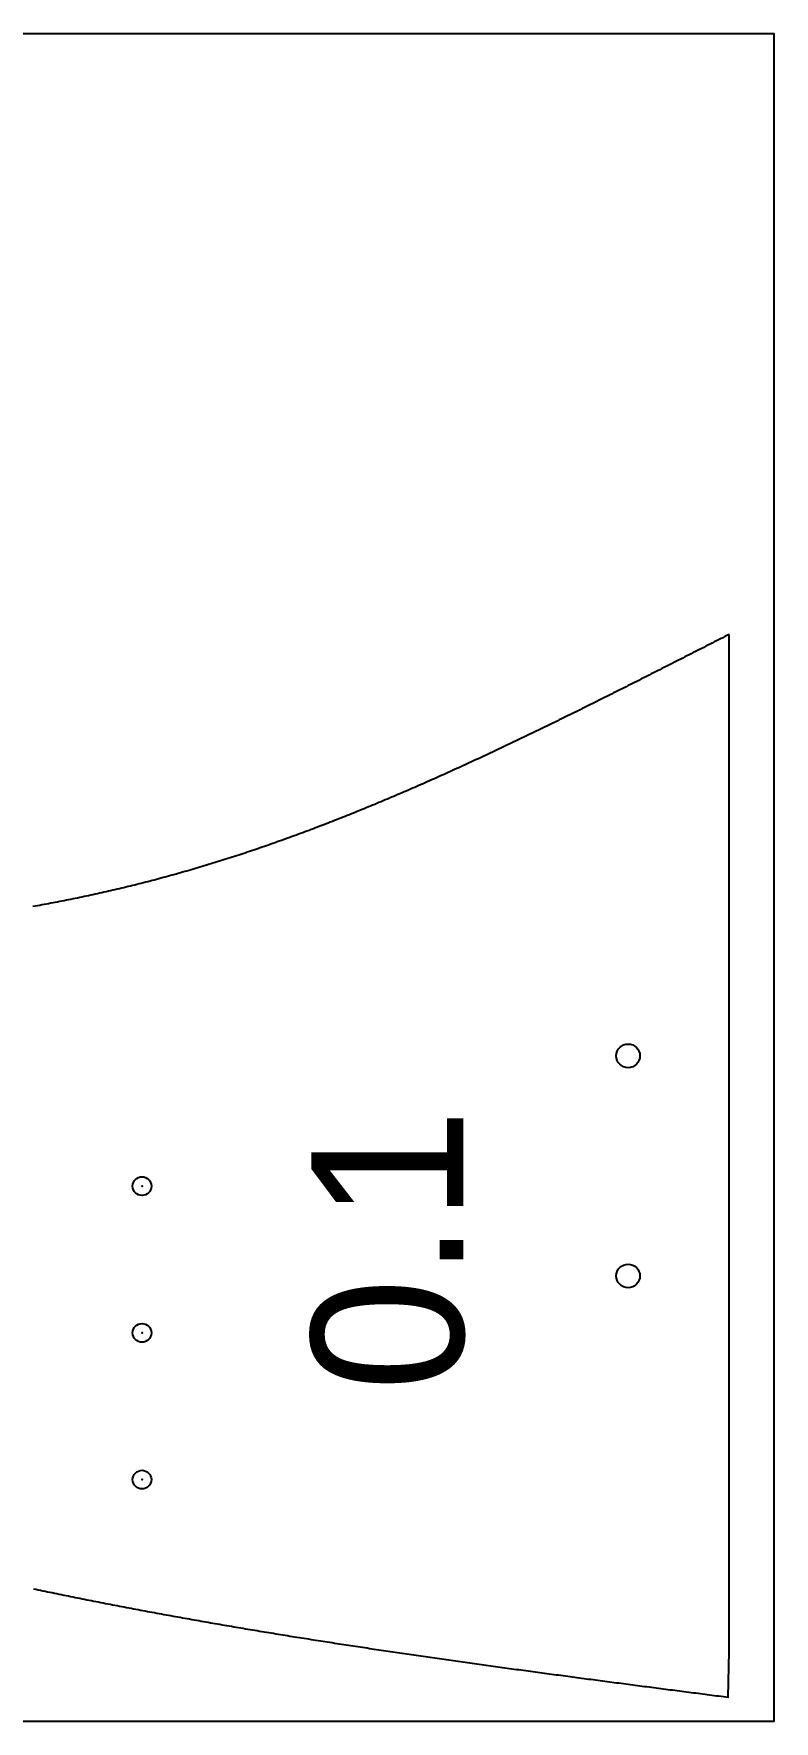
# Model space of a CAD drawing. Extents: x 65 to 369, y 520 to 566.
# Drawn here: x 245.13 to 265.31, y 519.79 to 565.79 of the extents above; entities that cross this region are included whole.
import ezdxf

# ---------------------------------------------------------------- set-up
doc = ezdxf.new("R2010")
doc.units = 0
doc.header["$PDMODE"] = 32
doc.header["$PDSIZE"] = 0.51
doc.layers.get('0').update_dxf_attribs({"linetype": 'CONTINUOUS'})
for name, color, linetype in [('ANNOTATION', 7, 'CONTINUOUS'), ('CUT_SHEET', 1, 'CONTINUOUS'), ('DRILLING', 3, 'CONTINUOUS'), ('ENGRAVE', 4, 'CONTINUOUS')]:
    doc.layers.add(name, color=color, linetype=linetype)
doc.styles.add('TW_CEN_MT', font='txt')

# ---------------------------------------------------------------- blocks, each defined once
blk = doc.blocks.new('*U778')
at = {"layer": 'ENGRAVE'}
blk.add_point((0, 0), dxfattribs=at)
blk = doc.blocks.new('*U779')
at = {"layer": 'ENGRAVE', "color": 0, "linetype": 'BYBLOCK'}
for p in [(0, 0), (4, 0), (8, 0)]:
    blk.add_blockref('*U778', p, dxfattribs=at)
blk = doc.blocks.new('*U1028')
at = {"layer": 'ANNOTATION', "color": 7, "style": 'TW_CEN_MT'}
blk.add_text('0.1', height=4.1481, rotation=90, dxfattribs=at).set_placement((256.84, 528.781))

msp = doc.modelspace()

# ---------------------------------------------------------------- linework, layer by layer
for points in [[(264.077, 549.409, 0), (264.019, 549.38, 0), (263.962, 549.351, 0), (263.905, 549.322, 0), (263.848, 549.293, 0), (263.79, 549.264, 0), (263.733, 549.234, 0), (263.676, 549.205, 0), (263.619, 549.176, 0), (263.561, 549.147, 0), (263.504, 549.118, 0), (263.447, 549.089, 0), (263.39, 549.059, 0), (263.332, 549.03, 0), (263.275, 549.001, 0), (263.218, 548.972, 0), (263.161, 548.943, 0), (263.103, 548.914, 0), (263.046, 548.885, 0), (262.989, 548.855, 0), (262.932, 548.826, 0), (262.874, 548.797, 0), (262.817, 548.768, 0), (262.76, 548.739, 0), (262.703, 548.71, 0), (262.646, 548.681, 0), (262.589, 548.652, 0), (262.531, 548.623, 0), (262.474, 548.594, 0), (262.417, 548.565, 0), (262.36, 548.536, 0), (262.303, 548.507, 0), (262.246, 548.478, 0), (262.189, 548.449, 0), (262.132, 548.42, 0), (262.074, 548.391, 0), (262.017, 548.362, 0), (261.96, 548.333, 0), (261.903, 548.304, 0), (261.846, 548.275, 0), (261.789, 548.246, 0), (261.732, 548.217, 0), (261.675, 548.188, 0), (261.618, 548.159, 0), (261.561, 548.131, 0), (261.504, 548.102, 0), (261.447, 548.073, 0), (261.39, 548.044, 0), (261.332, 548.015, 0), (261.275, 547.987, 0), (261.218, 547.958, 0), (261.161, 547.929, 0), (261.104, 547.901, 0), (261.047, 547.872, 0), (260.99, 547.843, 0), (260.933, 547.815, 0), (260.876, 547.786, 0), (260.819, 547.757, 0), (260.762, 547.729, 0), (260.705, 547.7, 0), (260.648, 547.672, 0), (260.591, 547.643, 0), (260.534, 547.615, 0), (260.477, 547.586, 0), (260.42, 547.558, 0), (260.363, 547.53, 0), (260.306, 547.501, 0), (260.249, 547.473, 0), (260.192, 547.444, 0), (260.135, 547.416, 0), (260.078, 547.388, 0), (260.021, 547.36, 0), (259.964, 547.331, 0), (259.907, 547.303, 0), (259.85, 547.275, 0), (259.793, 547.247, 0), (259.736, 547.219, 0), (259.679, 547.191, 0), (259.622, 547.163, 0), (259.565, 547.135, 0), (259.508, 547.107, 0), (259.451, 547.079, 0), (259.394, 547.051, 0), (259.337, 547.023, 0), (259.28, 546.995, 0), (259.223, 546.967, 0), (259.166, 546.939, 0), (259.109, 546.911, 0), (259.052, 546.884, 0), (258.995, 546.856, 0), (258.938, 546.828, 0), (258.881, 546.801, 0), (258.824, 546.773, 0), (258.767, 546.745, 0), (258.71, 546.718, 0), (258.653, 546.69, 0), (258.596, 546.663, 0), (258.539, 546.635, 0), (258.482, 546.608, 0), (258.425, 546.581, 0), (258.368, 546.553, 0), (258.311, 546.526, 0), (258.254, 546.499, 0), (258.197, 546.472, 0), (258.14, 546.444, 0), (258.083, 546.417, 0), (258.026, 546.39, 0), (257.969, 546.363, 0), (257.912, 546.336, 0), (257.855, 546.309, 0), (257.798, 546.282, 0), (257.741, 546.255, 0), (257.684, 546.228, 0), (257.627, 546.202, 0), (257.57, 546.175, 0), (257.513, 546.148, 0), (257.455, 546.121, 0), (257.398, 546.095, 0), (257.341, 546.068, 0), (257.284, 546.042, 0), (257.227, 546.015, 0), (257.17, 545.989, 0), (257.113, 545.962, 0), (257.056, 545.936, 0), (256.999, 545.909, 0), (256.942, 545.883, 0), (256.884, 545.857, 0), (256.827, 545.831, 0), (256.77, 545.805, 0), (256.713, 545.778, 0), (256.656, 545.752, 0), (256.599, 545.726, 0), (256.542, 545.7, 0), (256.484, 545.675, 0), (256.427, 545.649, 0), (256.37, 545.623, 0), (256.313, 545.597, 0), (256.256, 545.571, 0), (256.199, 545.546, 0), (256.141, 545.52, 0), (256.084, 545.495, 0), (256.027, 545.469, 0), (255.97, 545.444, 0), (255.912, 545.418, 0), (255.855, 545.393, 0), (255.798, 545.368, 0), (255.741, 545.343, 0), (255.683, 545.317, 0), (255.626, 545.292, 0), (255.569, 545.267, 0), (255.512, 545.242, 0), (255.454, 545.217, 0), (255.397, 545.192, 0), (255.34, 545.167, 0), (255.282, 545.143, 0), (255.225, 545.118, 0), (255.168, 545.093, 0), (255.11, 545.069, 0), (255.053, 545.044, 0), (254.995, 545.02, 0), (254.938, 544.995, 0), (254.881, 544.971, 0), (254.823, 544.947, 0), (254.766, 544.922, 0), (254.708, 544.898, 0), (254.651, 544.874, 0), (254.594, 544.85, 0), (254.536, 544.826, 0), (254.479, 544.802, 0), (254.421, 544.778, 0), (254.364, 544.754, 0), (254.306, 544.73, 0), (254.249, 544.707, 0), (254.191, 544.683, 0), (254.134, 544.66, 0), (254.076, 544.636, 0), (254.018, 544.613, 0), (253.961, 544.589, 0), (253.903, 544.566, 0), (253.846, 544.543, 0), (253.788, 544.519, 0), (253.73, 544.496, 0), (253.673, 544.473, 0), (253.615, 544.45, 0), (253.558, 544.427, 0), (253.5, 544.405, 0), (253.442, 544.382, 0), (253.384, 544.359, 0), (253.327, 544.336, 0), (253.269, 544.314, 0), (253.211, 544.291, 0), (253.154, 544.269, 0), (253.096, 544.247, 0), (253.038, 544.224, 0), (252.98, 544.202, 0), (252.922, 544.18, 0), (252.865, 544.158, 0), (252.807, 544.136, 0), (252.749, 544.114, 0), (252.691, 544.092, 0), (252.633, 544.07, 0), (252.575, 544.049, 0), (252.517, 544.027, 0), (252.459, 544.006, 0), (252.401, 543.984, 0), (252.343, 543.963, 0), (252.286, 543.941, 0), (252.228, 543.92, 0), (252.17, 543.899, 0), (252.112, 543.878, 0), (252.053, 543.857, 0), (251.995, 543.836, 0), (251.937, 543.815, 0), (251.879, 543.794, 0), (251.821, 543.774, 0), (251.763, 543.753, 0), (251.705, 543.732, 0), (251.647, 543.712, 0), (251.589, 543.692, 0), (251.53, 543.671, 0), (251.472, 543.651, 0), (251.414, 543.631, 0), (251.356, 543.611, 0), (251.297, 543.591, 0), (251.239, 543.571, 0), (251.181, 543.551, 0), (251.123, 543.531, 0), (251.064, 543.512, 0), (251.006, 543.492, 0), (250.948, 543.473, 0), (250.889, 543.453, 0), (250.831, 543.434, 0), (250.772, 543.415, 0), (250.714, 543.396, 0), (250.655, 543.377, 0), (250.597, 543.358, 0), (250.538, 543.339, 0), (250.48, 543.32, 0), (250.421, 543.301, 0), (250.363, 543.283, 0), (250.304, 543.264, 0), (250.246, 543.246, 0), (250.187, 543.227, 0), (250.128, 543.209, 0), (250.07, 543.191, 0), (250.011, 543.173, 0), (249.952, 543.155, 0), (249.893, 543.137, 0), (249.835, 543.119, 0), (249.776, 543.101, 0), (249.717, 543.084, 0), (249.658, 543.066, 0), (249.599, 543.049, 0), (249.54, 543.031, 0), (249.481, 543.014, 0), (249.422, 542.997, 0), (249.363, 542.979, 0), (249.304, 542.962, 0), (249.245, 542.945, 0), (249.186, 542.929, 0), (249.127, 542.912, 0), (249.068, 542.895, 0), (249.009, 542.879, 0), (248.95, 542.862, 0), (248.891, 542.846, 0), (248.832, 542.829, 0), (248.772, 542.813, 0), (248.713, 542.797, 0), (248.654, 542.781, 0), (248.595, 542.765, 0), (248.535, 542.749, 0), (248.476, 542.733, 0), (248.417, 542.717, 0), (248.357, 542.702, 0), (248.298, 542.686, 0), (248.238, 542.671, 0), (248.179, 542.656, 0), (248.119, 542.64, 0), (248.06, 542.625, 0), (248, 542.61, 0), (247.941, 542.595, 0), (247.881, 542.58, 0), (247.821, 542.565, 0), (247.762, 542.551, 0), (247.702, 542.536, 0), (247.642, 542.521, 0), (247.583, 542.507, 0), (247.523, 542.493, 0), (247.463, 542.478, 0), (247.403, 542.464, 0), (247.343, 542.45, 0), (247.283, 542.436, 0), (247.223, 542.422, 0), (247.163, 542.409, 0), (247.103, 542.395, 0), (247.043, 542.381, 0), (246.983, 542.368, 0), (246.923, 542.354, 0), (246.863, 542.341, 0), (246.803, 542.328, 0), (246.743, 542.315, 0), (246.683, 542.302, 0), (246.622, 542.289, 0), (246.562, 542.276, 0), (246.502, 542.263, 0), (246.442, 542.25, 0), (246.381, 542.238, 0), (246.321, 542.225, 0), (246.261, 542.213, 0), (246.2, 542.201, 0), (246.14, 542.188, 0), (246.079, 542.176, 0), (246.019, 542.164, 0), (245.958, 542.152, 0), (245.898, 542.14, 0), (245.837, 542.128, 0), (245.776, 542.117, 0), (245.716, 542.105, 0), (245.655, 542.094, 0), (245.594, 542.082, 0), (245.534, 542.071, 0), (245.473, 542.06, 0), (245.412, 542.049, 0), (245.351, 542.037, 0), (245.291, 542.026, 0), (245.23, 542.016, 0), (245.169, 542.005, 0), (245.108, 541.994, 0)], [(245.121, 523.396, 0), (245.184, 523.383, 0), (245.248, 523.37, 0), (245.311, 523.356, 0), (245.374, 523.343, 0), (245.438, 523.33, 0), (245.501, 523.317, 0), (245.565, 523.304, 0), (245.628, 523.291, 0), (245.691, 523.278, 0), (245.755, 523.265, 0), (245.818, 523.252, 0), (245.882, 523.239, 0), (245.945, 523.226, 0), (246.008, 523.213, 0), (246.072, 523.2, 0), (246.135, 523.187, 0), (246.199, 523.175, 0), (246.262, 523.162, 0), (246.326, 523.149, 0), (246.389, 523.136, 0), (246.453, 523.124, 0), (246.516, 523.111, 0), (246.579, 523.099, 0), (246.643, 523.086, 0), (246.706, 523.073, 0), (246.77, 523.061, 0), (246.833, 523.048, 0), (246.897, 523.036, 0), (246.96, 523.024, 0), (247.024, 523.011, 0), (247.087, 522.999, 0), (247.151, 522.987, 0), (247.214, 522.974, 0), (247.278, 522.962, 0), (247.341, 522.95, 0), (247.405, 522.937, 0), (247.469, 522.925, 0), (247.532, 522.913, 0), (247.596, 522.901, 0), (247.659, 522.889, 0), (247.723, 522.877, 0), (247.786, 522.865, 0), (247.85, 522.853, 0), (247.913, 522.841, 0), (247.977, 522.829, 0), (248.04, 522.817, 0), (248.104, 522.805, 0), (248.168, 522.793, 0), (248.231, 522.781, 0), (248.295, 522.769, 0), (248.358, 522.758, 0), (248.422, 522.746, 0), (248.486, 522.734, 0), (248.549, 522.722, 0), (248.613, 522.711, 0), (248.676, 522.699, 0), (248.74, 522.688, 0), (248.803, 522.676, 0), (248.867, 522.664, 0), (248.931, 522.653, 0), (248.994, 522.641, 0), (249.058, 522.63, 0), (249.121, 522.618, 0), (249.185, 522.607, 0), (249.249, 522.596, 0), (249.312, 522.584, 0), (249.376, 522.573, 0), (249.44, 522.562, 0), (249.503, 522.55, 0), (249.567, 522.539, 0), (249.63, 522.528, 0), (249.694, 522.517, 0), (249.758, 522.505, 0), (249.821, 522.494, 0), (249.885, 522.483, 0), (249.949, 522.472, 0), (250.012, 522.461, 0), (250.076, 522.45, 0), (250.139, 522.439, 0), (250.203, 522.428, 0), (250.267, 522.417, 0), (250.33, 522.406, 0), (250.394, 522.395, 0), (250.458, 522.384, 0), (250.521, 522.373, 0), (250.585, 522.362, 0), (250.649, 522.351, 0), (250.712, 522.341, 0), (250.776, 522.33, 0), (250.839, 522.319, 0), (250.903, 522.308, 0), (250.967, 522.298, 0), (251.03, 522.287, 0), (251.094, 522.276, 0), (251.158, 522.266, 0), (251.221, 522.255, 0), (251.285, 522.245, 0), (251.349, 522.234, 0), (251.412, 522.223, 0), (251.476, 522.213, 0), (251.539, 522.202, 0), (251.603, 522.192, 0), (251.667, 522.182, 0), (251.73, 522.171, 0), (251.794, 522.161, 0), (251.858, 522.15, 0), (251.921, 522.14, 0), (251.985, 522.13, 0), (252.049, 522.12, 0), (252.112, 522.109, 0), (252.176, 522.099, 0), (252.239, 522.089, 0), (252.303, 522.079, 0), (252.367, 522.068, 0), (252.43, 522.058, 0), (252.494, 522.048, 0), (252.558, 522.038, 0), (252.621, 522.028, 0), (252.685, 522.018, 0), (252.749, 522.008, 0), (252.812, 521.998, 0), (252.876, 521.988, 0), (252.94, 521.978, 0), (253.003, 521.968, 0), (253.067, 521.958, 0), (253.13, 521.948, 0), (253.194, 521.938, 0), (253.258, 521.928, 0), (253.321, 521.918, 0), (253.385, 521.908, 0), (253.449, 521.899, 0), (253.512, 521.889, 0), (253.576, 521.879, 0), (253.639, 521.869, 0), (253.703, 521.859, 0), (253.767, 521.85, 0), (253.83, 521.84, 0), (253.894, 521.83, 0), (253.958, 521.821, 0), (254.021, 521.811, 0), (254.085, 521.801, 0), (254.149, 521.792, 0), (254.212, 521.782, 0), (254.276, 521.772, 0), (254.339, 521.763, 0), (254.403, 521.753, 0), (254.467, 521.744, 0), (254.53, 521.734, 0), (254.594, 521.725, 0), (254.658, 521.715, 0), (254.721, 521.706, 0), (254.785, 521.696, 0), (254.848, 521.687, 0), (254.912, 521.678, 0), (254.976, 521.668, 0), (255.039, 521.659, 0), (255.103, 521.65, 0), (255.167, 521.64, 0), (255.23, 521.631, 0), (255.294, 521.622, 0), (255.357, 521.612, 0), (255.421, 521.603, 0), (255.485, 521.594, 0), (255.548, 521.584, 0), (255.612, 521.575, 0), (255.676, 521.566, 0), (255.739, 521.557, 0), (255.803, 521.548, 0), (255.866, 521.538, 0), (255.93, 521.529, 0), (255.994, 521.52, 0), (256.057, 521.511, 0), (256.121, 521.502, 0), (256.184, 521.493, 0), (256.248, 521.484, 0), (256.312, 521.475, 0), (256.375, 521.466, 0), (256.439, 521.457, 0), (256.502, 521.448, 0), (256.566, 521.439, 0), (256.63, 521.43, 0), (256.693, 521.421, 0), (256.757, 521.412, 0), (256.82, 521.403, 0), (256.884, 521.394, 0), (256.948, 521.385, 0), (257.011, 521.376, 0), (257.075, 521.367, 0), (257.138, 521.358, 0), (257.202, 521.349, 0), (257.265, 521.34, 0), (257.329, 521.332, 0), (257.393, 521.323, 0), (257.456, 521.314, 0), (257.52, 521.305, 0), (257.583, 521.296, 0), (257.647, 521.288, 0), (257.711, 521.279, 0), (257.774, 521.27, 0), (257.838, 521.261, 0), (257.901, 521.252, 0), (257.965, 521.244, 0), (258.028, 521.235, 0), (258.092, 521.226, 0), (258.155, 521.218, 0), (258.219, 521.209, 0), (258.283, 521.2, 0), (258.346, 521.192, 0), (258.41, 521.183, 0), (258.473, 521.174, 0), (258.537, 521.166, 0), (258.6, 521.157, 0), (258.664, 521.148, 0), (258.727, 521.14, 0), (258.791, 521.131, 0), (258.855, 521.123, 0), (258.918, 521.114, 0), (258.982, 521.106, 0), (259.045, 521.097, 0), (259.109, 521.088, 0), (259.172, 521.08, 0), (259.236, 521.071, 0), (259.299, 521.063, 0), (259.363, 521.054, 0), (259.426, 521.046, 0), (259.49, 521.037, 0), (259.553, 521.029, 0), (259.617, 521.02, 0), (259.68, 521.012, 0), (259.744, 521.003, 0), (259.807, 520.995, 0), (259.871, 520.987, 0), (259.934, 520.978, 0), (259.998, 520.97, 0), (260.061, 520.961, 0), (260.125, 520.953, 0), (260.188, 520.944, 0), (260.252, 520.936, 0), (260.315, 520.928, 0), (260.379, 520.919, 0), (260.442, 520.911, 0), (260.506, 520.903, 0), (260.569, 520.894, 0), (260.633, 520.886, 0), (260.696, 520.878, 0), (260.76, 520.869, 0), (260.823, 520.861, 0), (260.887, 520.852, 0), (260.95, 520.844, 0), (261.014, 520.836, 0), (261.077, 520.828, 0), (261.14, 520.819, 0), (261.204, 520.811, 0), (261.267, 520.803, 0), (261.331, 520.794, 0), (261.394, 520.786, 0), (261.458, 520.778, 0), (261.521, 520.769, 0), (261.585, 520.761, 0), (261.648, 520.753, 0), (261.711, 520.745, 0), (261.775, 520.736, 0), (261.838, 520.728, 0), (261.902, 520.72, 0), (261.965, 520.712, 0), (262.028, 520.703, 0), (262.092, 520.695, 0), (262.155, 520.687, 0), (262.219, 520.679, 0), (262.282, 520.67, 0), (262.345, 520.662, 0), (262.409, 520.654, 0), (262.472, 520.646, 0), (262.536, 520.638, 0), (262.599, 520.629, 0), (262.662, 520.621, 0), (262.726, 520.613, 0), (262.789, 520.605, 0), (262.853, 520.597, 0), (262.916, 520.588, 0), (262.979, 520.58, 0), (263.043, 520.572, 0), (263.106, 520.564, 0), (263.169, 520.556, 0), (263.233, 520.547, 0), (263.296, 520.539, 0), (263.359, 520.531, 0), (263.423, 520.523, 0), (263.486, 520.515, 0), (263.549, 520.506, 0), (263.613, 520.498, 0), (263.676, 520.49, 0), (263.739, 520.482, 0), (263.803, 520.474, 0), (263.866, 520.465, 0), (263.929, 520.457, 0), (263.993, 520.449, 0), (264.056, 520.441, 0), (264.077, 521.686, 0), (264.077, 523.534, 0), (264.077, 525.383, 0), (264.077, 527.231, 0), (264.077, 529.079, 0), (264.077, 530.927, 0), (264.077, 532.775, 0), (264.077, 534.624, 0), (264.077, 536.472, 0), (264.077, 538.32, 0), (264.077, 540.168, 0), (264.077, 542.016, 0), (264.077, 543.865, 0), (264.077, 545.713, 0), (264.077, 547.561, 0), (264.077, 549.409, 0)]]:
    msp.add_polyline3d(points)
at = {"layer": 'CUT_SHEET'}
msp.add_lwpolyline([(171.3097, 565.7852), (171.3097, 519.7852), (265.3097, 519.7852), (265.3097, 565.7852)], close=True, dxfattribs=at)
at = {"layer": 'DRILLING'}
for centre in [(261.3266, 537.9238), (261.3266, 531.9238)]:
    msp.add_circle(centre, 0.3225, dxfattribs=at)

# ---------------------------------------------------------------- block references
msp.add_blockref('*U1028', (0, 0))
at = {"layer": 'ENGRAVE', "rotation": 90}
msp.add_blockref('*U779', (248.0797, 526.3718), dxfattribs=at)

doc.saveas('drawing.dxf')
